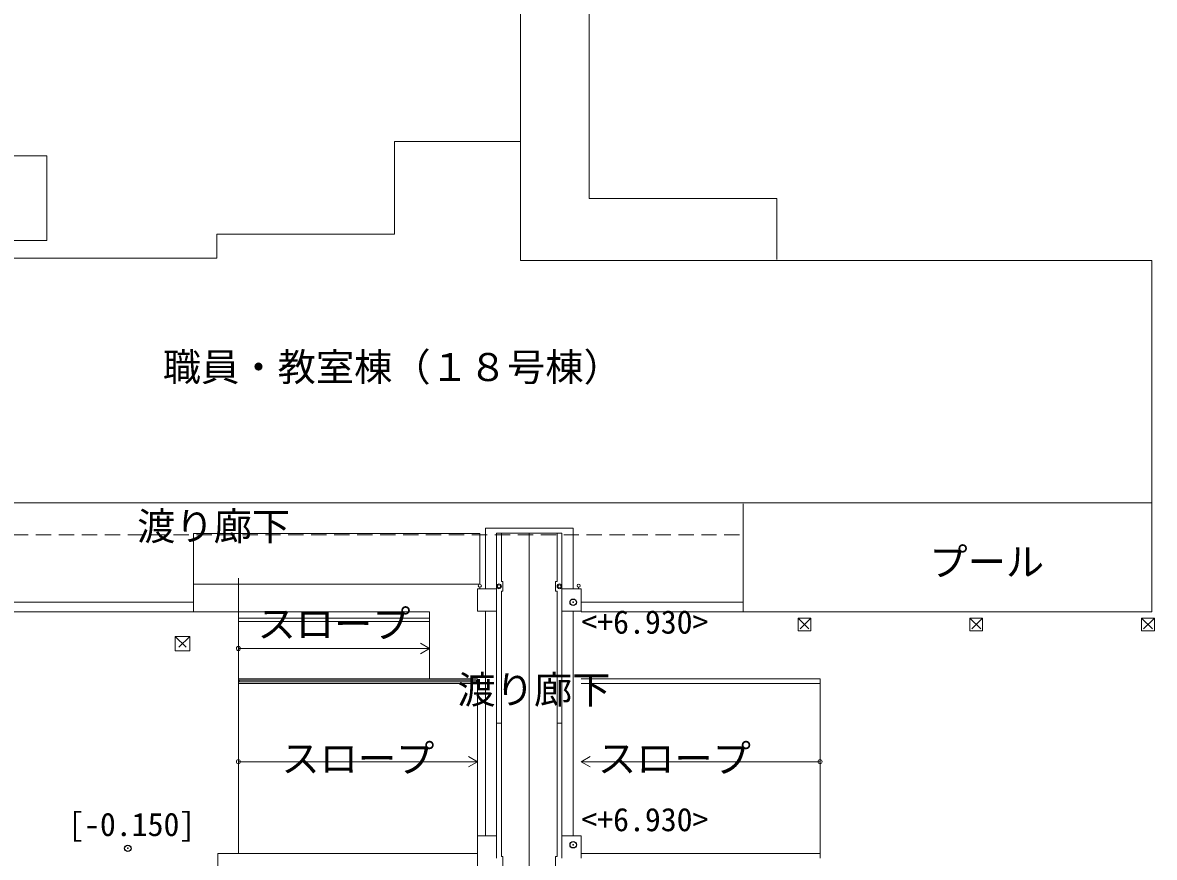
# Model space of a CAD drawing. Units: millimetres at full size, sheet at 1:400; details may follow other scales. Extents: x -117226 to 115574, y -80033 to 82367.
# Drawn here: x -5209 to 30300, y -15787 to 10407 of the extents above; entities that cross this region are included whole.
import ezdxf
from ezdxf.enums import TextEntityAlignment as Align

# ---------------------------------------------------------------- set-up
doc = ezdxf.new("R2010")
doc.units = ezdxf.units.MM
doc.header["$LTSCALE"] = 400
doc.header["$PDMODE"] = 32
doc.header["$PDSIZE"] = 200
doc.linetypes.add('DASHED1', pattern=[1.8, 1.2, -0.6])
for name, color, linetype, lineweight in [('1-0_通芯', 7, 'Continuous', 9), ('1-2_中線', 7, 'Continuous', 9), ('1-3_細線', 4, 'Continuous', 5), ('1-5_家具', 7, 'Continuous', 9), ('1-9_文字', 3, 'Continuous', 9), ('2-2_中線', 7, 'Continuous', 9), ('2-3_細線', 4, 'Continuous', 5), ('2-F_補助線', 4, 'Continuous', 5), ('7-2_中線', 7, 'DASHED1', 9), ('7-9_文字', 3, 'Continuous', 13), ('7-A_ハッチ', 4, 'Continuous', 5), ('9-9_文字', 3, 'Continuous', 13)]:
    doc.layers.add(name, color=color, linetype=linetype, lineweight=lineweight)
doc.layers.add('5-9_文字', color=2, linetype='Continuous')
doc.layers.add('7-E_ その他', color=3, linetype='Continuous')
doc.styles.add('ＭＳ ゴシック', font='')
doc.styles.get('ＭＳ ゴシック').set_extended_font_data('MS Gothic')

msp = doc.modelspace()

# ---------------------------------------------------------------- linework, layer by layer
at = {"layer": '1-0_通芯'}
for centre in [(1561, -9231.1), (1561, -12786.8), (19811, -12786.8)]:
    msp.add_circle(centre, 64.3, dxfattribs=at)
at = {"layer": '1-2_中線'}
for p, q in [((9136, -5619.8), (9136, -7211.8)), ((9411, -5461.8), (9361, -5461.8)), ((11961, -5461.8), (12011, -5461.8)), ((9136, -7211.8), (156, -7211.8)), ((9661, -7361.8), (9061, -7361.8)), ((9061, -7361.8), (9061, -8061.8)), ((9661, -8061.8), (9661, -7361.8)), ((11711, -7361.8), (12311, -7361.8)), ((11711, -8061.8), (11711, -7361.8)), ((12311, -8061.8), (12311, -7361.8)), ((1561, -8081.1), (7561, -8081.1)), ((1561, -8081.1), (1561, -8281.1)), ((7561, -8081.1), (7561, -8281.1)), ((9661, -8061.8), (9061, -8061.8)), ((11711, -8061.8), (12311, -8061.8)), ((1561, -8281.1), (7561, -8281.1)), ((9661, -15811.8), (9661, -15111.8))]:
    msp.add_line(p, q, dxfattribs=at)
at = {"layer": '1-2_中線', "linetype": 'DASHED1'}
msp.add_line((9111, -7361.8), (9061, -7361.8), dxfattribs=at)
at = {"layer": '1-2_中線'}
for points in [[(9136, -5619.8), (156, -5619.8), (156, -7211.8)], [(9661, -15111.8), (9061, -15111.8), (9061, -15811.8)], [(11711, -15811.8), (11711, -15111.8), (12311, -15111.8), (12311, -15811.8)]]:
    msp.add_lwpolyline(points, dxfattribs=at)
at = {"layer": '1-3_細線'}
for p, q in [((9311, -5461.8), (9311, -7361.8)), ((9661, -5611.8), (11711, -5611.8)), ((9661, -5611.8), (9661, -7361.8)), ((9811, -7130.6), (9811, -5611.8)), ((10686, -5611.8), (10686, -17091.8)), ((11561, -7130.6), (11561, -5611.8)), ((11711, -5611.8), (11711, -7361.8)), ((1561, -8081.1), (1561, -7030.8)), ((9811, -7130.6), (9861, -7130.6)), ((9811, -7430.6), (9811, -15761.8)), ((9811, -7430.6), (9861, -7430.6)), ((9861, -7130.6), (9861, -7430.6)), ((11561, -7130.6), (11511, -7130.6)), ((11511, -7130.6), (11511, -7430.6)), ((11561, -7430.6), (11511, -7430.6)), ((11561, -7430.6), (11561, -15761.8)), ((9311, -15111.8), (9311, -8061.8)), ((9661, -15111.8), (9661, -8061.8)), ((11711, -15111.8), (11711, -8061.8)), ((12061, -15111.8), (12061, -8061.8)), ((1561, -8281.1), (1561, -15661.8)), ((7561, -8281.1), (7561, -10181.1)), ((7561, -9231.1), (7276.7, -9395.3)), ((9061, -10181.1), (1561, -10181.1)), ((9061, -17091.8), (9061, -10181.1)), ((12311, -10181.1), (19811, -10181.1)), ((19811, -15811.8), (19811, -10181.1)), ((9061, -10331.1), (1561, -10331.1)), ((12311, -10331.1), (19811, -10331.1)), ((9661, -11577.4), (9811, -11577.4)), ((11561, -11577.4), (11711, -11577.4)), ((9061, -12786.8), (8776.7, -12951)), ((12311, -12786.8), (12595.4, -12951)), ((9061, -15661.8), (911, -15661.8)), ((9861, -15761.8), (9811, -15761.8)), ((9861, -16061.8), (9861, -15761.8)), ((11511, -16061.8), (11511, -15761.8)), ((11511, -15761.8), (11561, -15761.8)), ((12311, -15661.8), (19811, -15661.8))]:
    msp.add_line(p, q, dxfattribs=at)
for points in [[(9311, -5461.8), (12061, -5461.8), (12061, -7361.8)], [(1561, -9231.1), (7561, -9231.1), (7276.7, -9066.9)], [(1561, -12786.8), (9061, -12786.8), (8776.7, -12622.6)], [(19811, -12786.8), (12311, -12786.8), (12595.4, -12622.6)]]:
    msp.add_lwpolyline(points, dxfattribs=at)
for centre, radius in [((9736, -7280.6), 75), ((9736, -7280.6), 50), ((11636, -7280.6), 75), ((11636, -7280.6), 50)]:
    msp.add_circle(centre, radius, dxfattribs=at)
at = {"layer": '1-5_家具'}
for p, q in [((9136, -7311.8), (9136, -7361.8)), ((12236, -7311.8), (12236, -7361.8)), ((1561, -8381.1), (7561, -8381.1)), ((1586, -10281.1), (1586, -10231.1)), ((9036, -10231.1), (1586, -10231.1)), ((9036, -10281.1), (1586, -10281.1)), ((9036, -10281.1), (9036, -10231.1))]:
    msp.add_line(p, q, dxfattribs=at)
for centre in [(9136, -7261.8), (12236, -7261.8)]:
    msp.add_circle(centre, 50, dxfattribs=at)
at = {"layer": '2-2_中線', "linetype": 'DASHED1'}
for points in [[(19524, -8279.1), (19124, -8279.1), (19124, -8679.1), (19524, -8679.1)], [(24912.1, -8279.1), (24512.1, -8279.1), (24512.1, -8679.1), (24912.1, -8679.1)], [(30300.1, -8279.1), (29900.1, -8279.1), (29900.1, -8679.1), (30300.1, -8679.1)], [(-417.7, -9306.1), (32.3, -9306.1), (32.3, -8856.1), (-417.7, -8856.1)]]:
    msp.add_lwpolyline(points, close=True, dxfattribs=at)
at = {"layer": '2-3_細線'}
for p, q in [((-18893, -7781.1), (156, -7781.1)), ((12311, -7781.1), (17398.5, -7781.1)), ((1561, -8081.1), (-23706, -8081.1)), ((12311, -8081.1), (17398.5, -8081.1)), ((911, -15661.8), (911, -35261.8))]:
    msp.add_line(p, q, dxfattribs=at)
at = {"layer": '2-3_細線', "linetype": 'DASHED1'}
for p, q in [((19124, -8279.1), (19524, -8679.1)), ((19524, -8279.1), (19124, -8679.1)), ((24512.1, -8279.1), (24912.1, -8679.1)), ((24912.1, -8279.1), (24512.1, -8679.1)), ((29900.1, -8279.1), (30300.1, -8679.1)), ((30300.1, -8279.1), (29900.1, -8679.1)), ((-417.7, -8856.1), (32.3, -9306.1)), ((32.3, -8856.1), (-417.7, -9306.1))]:
    msp.add_line(p, q, dxfattribs=at)
at = {"layer": '2-F_補助線'}
msp.add_line((156, -7211.8), (156, -8081.1), dxfattribs=at)
at = {"layer": '5-9_文字'}
for p in [(12066.2, -7781.2), (-1907.8, -15503.1), (12066.2, -15392.4)]:
    msp.add_point(p, dxfattribs=at)
at = {"layer": '7-2_中線'}
msp.add_line((-19193, -5663.8), (17398.5, -5663.8), dxfattribs=at)
at = {"layer": '7-9_文字'}
msp.add_line((-19193, -4663.8), (30217.3, -4663.8), dxfattribs=at)
msp.add_lwpolyline([(-11061.9, 3077.9), (-11061.9, 6225.9), (-4449.6, 6225.9), (-4449.6, 3565), (-9315.7, 3565), (-9315.7, 3016.9), (888.8, 3016.9), (888.8, 3773.8), (6462.2, 3773.8), (6462.2, 6676.2), (10417.3, 6676.2), (10417.3, 2938.4), (30217.3, 2938.4), (30217.3, -4663.8)], dxfattribs=at)
at = {"layer": '7-A_ハッチ', "color": 7, "lineweight": 9}
for p, q in [((17398.5, -8081.1), (17398.5, -4689.4)), ((30217.3, -4663.8), (30217.3, -8081.1)), ((30217.3, -8081.1), (17398.5, -8081.1))]:
    msp.add_line(p, q, dxfattribs=at)
at = {"layer": '9-9_文字', "color": 7, "lineweight": 9}
for p, q in [((10415.6, 6676.2), (10415.6, 11255.6)), ((12563.4, 4887.6), (12563.4, 11255.6))]:
    msp.add_line(p, q, dxfattribs=at)
msp.add_lwpolyline([(12563.4, 4887.6), (18458.7, 4887.6), (18458.7, 2976.4)], dxfattribs=at)

# ---------------------------------------------------------------- texts
at = {"layer": '1-9_文字', "style": 'ＭＳ ゴシック'}
for s, p in [('渡り廊下', (-1615.8, -6100.7)), ('スロープ', (2161, -9161.8)), ('渡り廊下', (8434.2, -11227.1)), ('スロープ', (2911, -13386.8)), ('スロープ', (12841.6, -13386.8))]:
    msp.add_text(s, height=879.8, dxfattribs=at).set_placement(p, align=Align.BOTTOM_LEFT)
at = {"layer": '5-9_文字', "style": 'ＭＳ ゴシック'}
for s, p in [('<+6.930>', (12320.2, -8987.2)), ('[-0.150]', (-3780.5, -15338.4)), ('<+6.930>', (12320.2, -15186.4))]:
    msp.add_text(s, height=733.1, dxfattribs=at).set_placement(p, align=Align.BOTTOM_LEFT)
at = {"layer": '7-E_ その他', "style": 'ＭＳ ゴシック'}
for s, p in [('職員・教室棟（１８号棟）', (-808.7, -1104.7)), ('プール', (23240.9, -7217))]:
    msp.add_text(s, height=879.8, dxfattribs=at).set_placement(p, align=Align.BOTTOM_LEFT)

doc.saveas('drawing.dxf')
